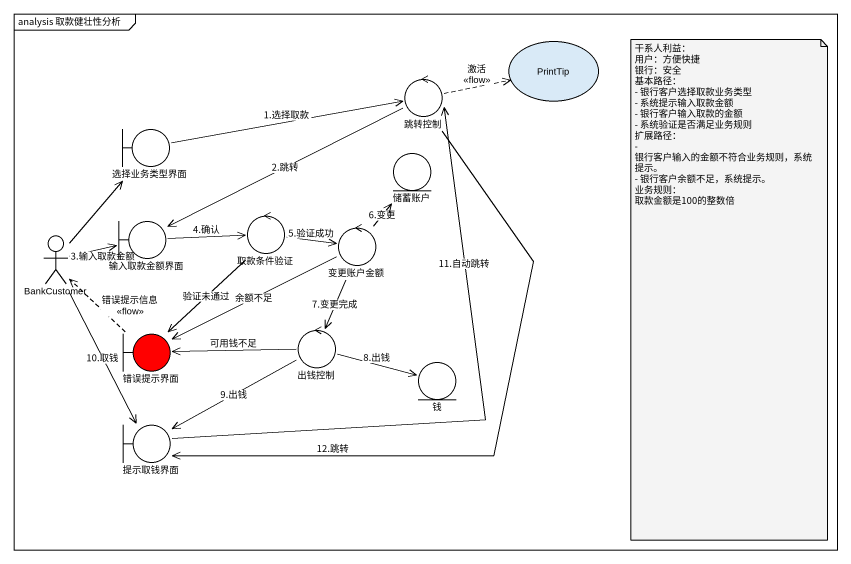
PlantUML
@startuml
mainframe analysis 取款健壮性分析
usecase PrintTip
control 跳转控制
boundary 选择业务类型界面
entity 储蓄账户
actor BankCustomer
boundary 输入取款金额界面
control 取款条件验证
control 变更账户金额
boundary 错误提示界面 #FF0000
control 出钱控制
entity 钱
boundary 提示取钱界面
跳转控制 .right.> PrintTip : 激活\n<<flow>>
跳转控制 -left-> 输入取款金额界面 : 2.跳转
跳转控制 --> 提示取钱界面 : 12.跳转
选择业务类型界面 -right-> 跳转控制 : 1.选择取款
BankCustomer -up-> 选择业务类型界面
BankCustomer -right-> 输入取款金额界面 : 3.输入取款金额
BankCustomer --> 提示取钱界面 : 10.取钱
输入取款金额界面 -right-> 取款条件验证 : 4.确认
取款条件验证 -right-> 变更账户金额 : 5.验证成功
取款条件验证 --> 错误提示界面 : 验证未通过
变更账户金额 -up-> 储蓄账户 : 6.变更
变更账户金额 -left-> 错误提示界面 : 余额不足
变更账户金额 --> 出钱控制 : 7.变更完成
错误提示界面 .up.> BankCustomer : 错误提示信息\n<<flow>>
出钱控制 -left-> 错误提示界面 : 可用钱不足
出钱控制 -right-> 钱 : 8.出钱
出钱控制 -left-> 提示取钱界面 : 9.出钱
提示取钱界面 -up-> 跳转控制 : 11.自动跳转
note as N1
  干系人利益：
  用户：方便快捷
  银行：安全
  基本路径：
  - 银行客户选择取款业务类型
  - 系统提示输入取款金额
  - 银行客户输入取款的金额
  - 系统验证是否满足业务规则
  扩展路径：
  - 银行客户输入的金额不符合业务规则，系统提示。
  - 银行客户余额不足，系统提示。
  业务规则：
  取款金额是100的整数倍
end note
@enduml
